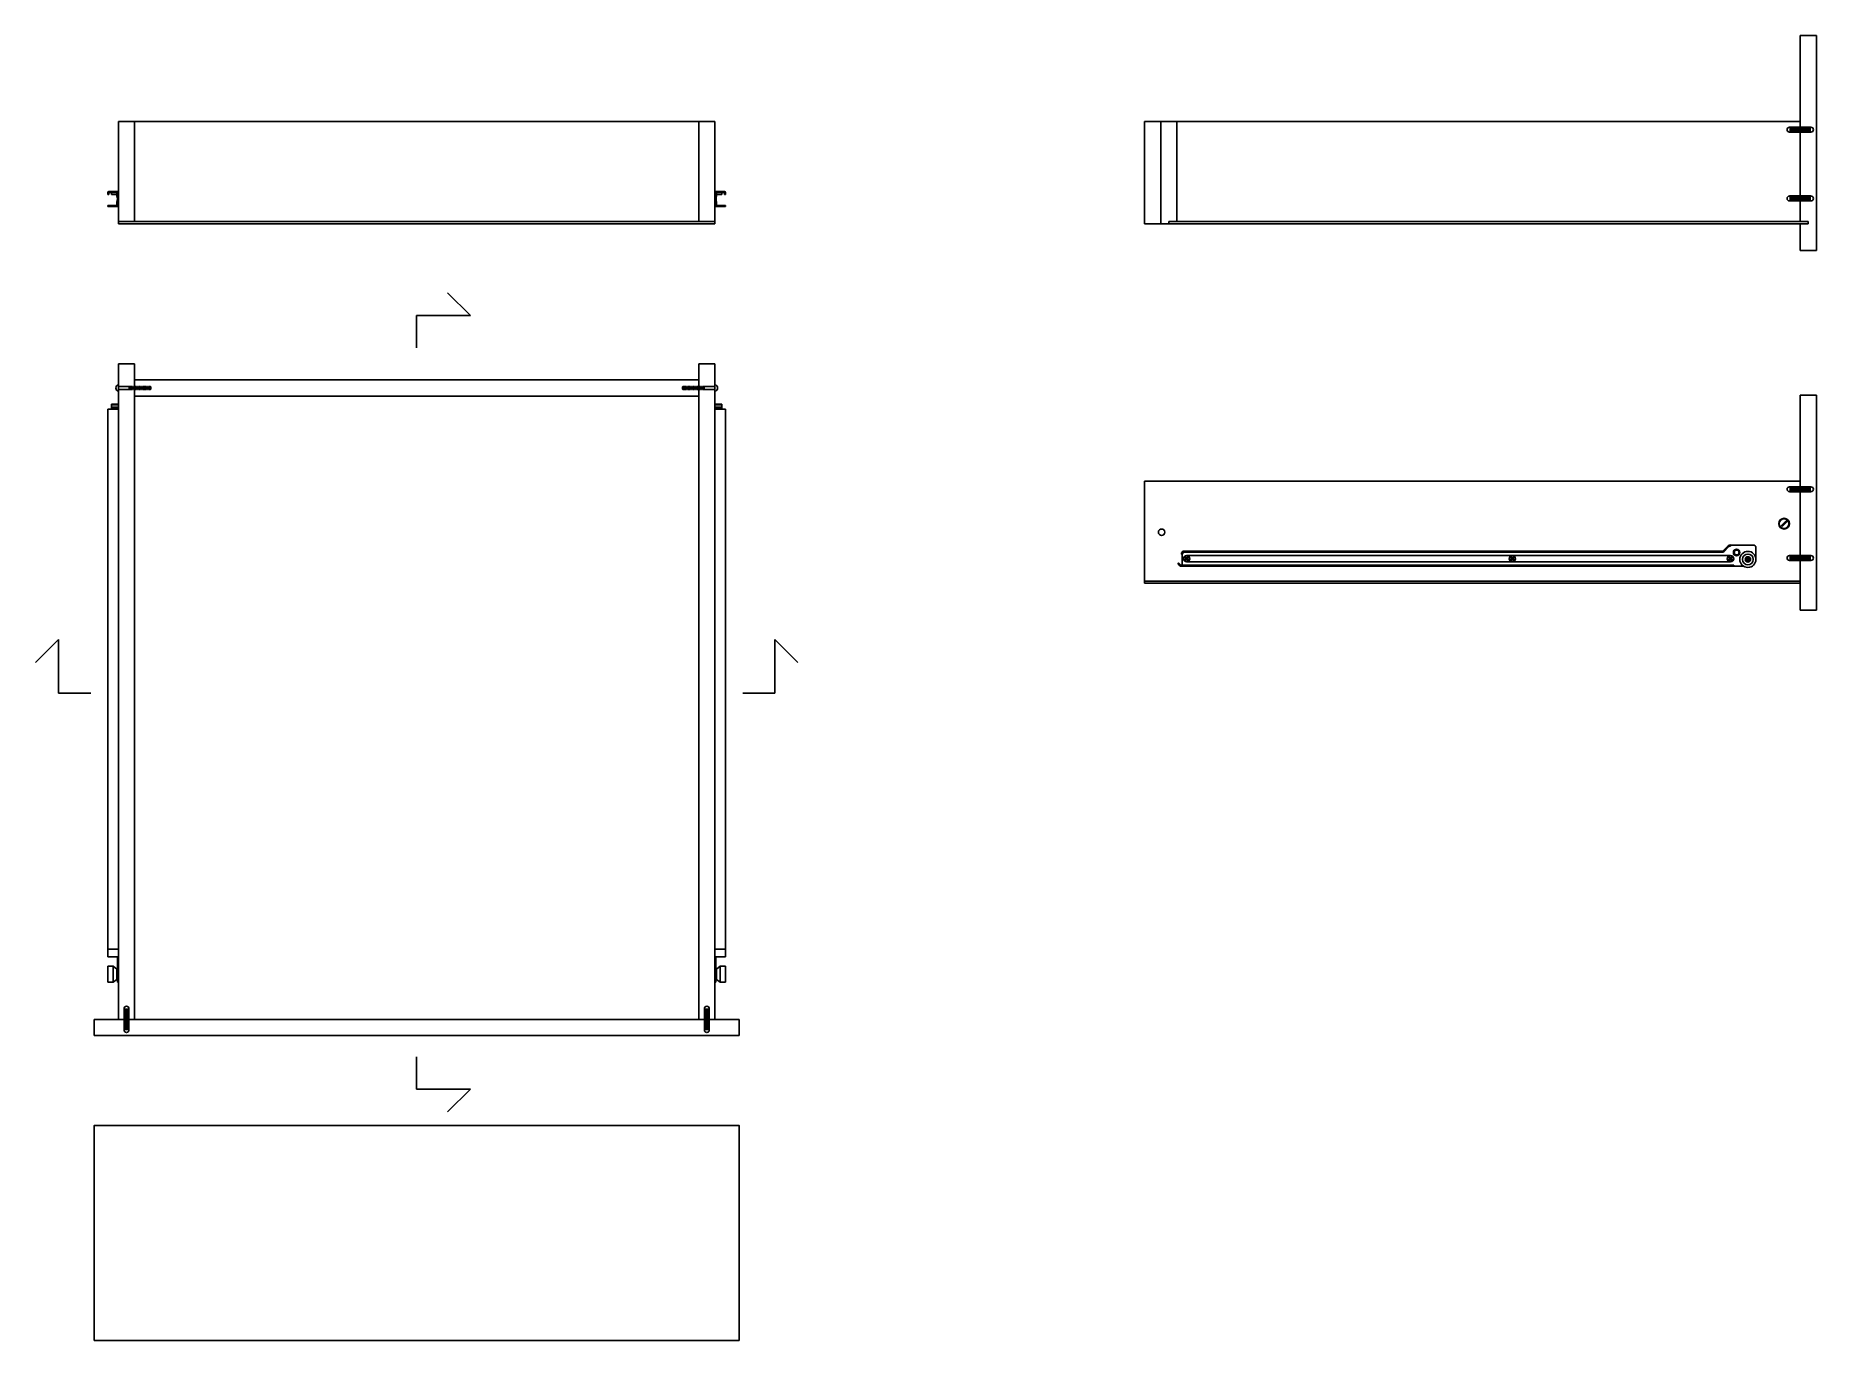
# Model space of a CAD drawing. Header units: millimetres. Extents: x 2475 to 2641, y 1432 to 1553.
import ezdxf

# ---------------------------------------------------------------- set-up
doc = ezdxf.new("R2010")
doc.units = ezdxf.units.MM
for name, color, linetype in [('CASSETTI E ANTE', 150, 'Continuous'), ('CERNIERE E GIUNZIONI', 3, 'Continuous'), ('LINEE DI SEZIONE', 6, 'Continuous')]:
    doc.layers.add(name, color=color, linetype=linetype)

msp = doc.modelspace()

# ---------------------------------------------------------------- linework, layer by layer
at = {"layer": 'CASSETTI E ANTE'}
for p, q in [((2639.27, 1535.72), (2639.27, 1553.02)), ((2639.27, 1553.02), (2640.77, 1553.02)), ((2640.77, 1553.02), (2640.77, 1533.02)), ((2482.78, 1535.52), (2482.78, 1545.02)), ((2482.78, 1545.02), (2538.28, 1545.02)), ((2484.28, 1545.02), (2484.28, 1535.72)), ((2536.78, 1545.02), (2536.78, 1535.72)), ((2538.28, 1545.02), (2538.28, 1535.52)), ((2639.27, 1545.02), (2578.27, 1545.02)), ((2578.27, 1545.02), (2578.27, 1535.52)), ((2579.77, 1545.02), (2579.77, 1535.52)), ((2581.27, 1545.02), (2581.27, 1535.72)), ((2482.78, 1535.72), (2538.28, 1535.72)), ((2482.78, 1535.52), (2538.28, 1535.52)), ((2640.02, 1535.52), (2578.27, 1535.52)), ((2580.52, 1535.72), (2640.02, 1535.72)), ((2580.52, 1535.72), (2580.52, 1535.52)), ((2639.27, 1533.02), (2639.27, 1535.52)), ((2640.02, 1535.72), (2640.02, 1535.52)), ((2640.77, 1533.02), (2639.27, 1533.02)), ((2482.78, 1461.48), (2482.78, 1522.48)), ((2482.78, 1522.48), (2484.28, 1522.48)), ((2484.28, 1522.48), (2484.28, 1461.48)), ((2538.28, 1522.48), (2536.78, 1522.48)), ((2536.78, 1522.48), (2536.78, 1461.48)), ((2538.28, 1461.48), (2538.28, 1522.48)), ((2536.78, 1520.98), (2484.28, 1520.98)), ((2484.28, 1519.48), (2536.78, 1519.48)), ((2639.27, 1499.56), (2639.27, 1519.56)), ((2639.27, 1519.56), (2640.77, 1519.56)), ((2640.77, 1519.56), (2640.77, 1499.56)), ((2639.27, 1511.56), (2578.27, 1511.56)), ((2578.27, 1511.56), (2578.27, 1502.06)), ((2578.27, 1502.26), (2639.27, 1502.26)), ((2639.27, 1502.06), (2578.27, 1502.06)), ((2640.77, 1499.56), (2639.27, 1499.56)), ((2540.53, 1461.48), (2480.53, 1461.48)), ((2480.53, 1461.48), (2480.53, 1459.98)), ((2480.53, 1459.98), (2540.53, 1459.98)), ((2540.53, 1459.98), (2540.53, 1461.48))]:
    msp.add_line(p, q, dxfattribs=at)
msp.add_lwpolyline([(2480.53, 1431.61), (2480.53, 1451.61), (2540.53, 1451.61), (2540.53, 1431.61)], close=True, dxfattribs=at)
at = {"layer": 'CERNIERE E GIUNZIONI'}
for p, q in [((2638.27, 1544.5), (2640.27, 1544.5)), ((2640.27, 1544.47), (2638.27, 1544.47)), ((2640.27, 1544.45), (2638.27, 1544.45)), ((2640.27, 1544.4), (2638.27, 1544.4)), ((2640.27, 1544.32), (2638.27, 1544.32)), ((2640.27, 1544.22), (2638.27, 1544.22)), ((2640.27, 1544.15), (2638.27, 1544.15)), ((2640.27, 1544.1), (2638.27, 1544.1)), ((2640.27, 1544.07), (2638.27, 1544.07)), ((2640.27, 1544.05), (2638.27, 1544.05)), ((2481.78, 1538.42), (2481.78, 1538.23)), ((2481.88, 1538.23), (2481.78, 1538.23)), ((2482.68, 1538.52), (2481.88, 1538.52)), ((2481.88, 1538.33), (2481.88, 1538.23)), ((2481.98, 1538.42), (2482.63, 1538.42)), ((2482.13, 1538.42), (2482.13, 1538.23)), ((2482.13, 1538.23), (2482.63, 1538.23)), ((2482.63, 1538.42), (2482.63, 1538.12)), ((2538.38, 1538.52), (2539.18, 1538.52)), ((2539.08, 1538.42), (2538.43, 1538.42)), ((2538.43, 1538.42), (2538.43, 1538.12)), ((2538.93, 1538.23), (2538.43, 1538.23)), ((2538.93, 1538.42), (2538.93, 1538.23)), ((2539.18, 1538.33), (2539.18, 1538.23)), ((2539.18, 1538.23), (2539.28, 1538.23)), ((2539.28, 1538.42), (2539.28, 1538.23)), ((2640.27, 1538.1), (2638.27, 1538.1)), ((2640.27, 1538.07), (2638.27, 1538.07)), ((2640.27, 1538.05), (2638.27, 1538.05)), ((2640.27, 1538), (2638.27, 1538)), ((2640.27, 1537.92), (2638.27, 1537.92)), ((2640.27, 1537.82), (2638.27, 1537.82)), ((2640.27, 1537.75), (2638.27, 1537.75)), ((2481.78, 1537.21), (2482.63, 1537.21)), ((2481.78, 1537.21), (2481.78, 1537.11)), ((2482.68, 1537.11), (2481.78, 1537.11)), ((2482.63, 1537.21), (2482.63, 1537.52)), ((2538.38, 1537.11), (2539.28, 1537.11)), ((2538.43, 1537.21), (2538.43, 1537.52)), ((2539.28, 1537.21), (2538.43, 1537.21)), ((2539.28, 1537.21), (2539.28, 1537.11)), ((2640.27, 1537.7), (2638.27, 1537.7)), ((2640.27, 1537.67), (2638.27, 1537.67)), ((2638.27, 1537.65), (2640.27, 1537.65)), ((2482.78, 1519.93), (2482.78, 1520.53)), ((2482.78, 1520.38), (2483.78, 1520.38)), ((2482.78, 1520.08), (2483.78, 1520.08)), ((2483.78, 1520.08), (2483.78, 1520.38)), ((2483.78, 1520.38), (2483.83, 1520.38)), ((2485.73, 1520.28), (2483.78, 1520.28)), ((2485.73, 1520.23), (2483.78, 1520.23)), ((2485.73, 1520.18), (2483.78, 1520.18)), ((2483.83, 1520.08), (2483.78, 1520.08)), ((2483.83, 1520.38), (2483.83, 1520.28)), ((2483.83, 1520.08), (2483.83, 1520.18)), ((2483.88, 1520.38), (2483.93, 1520.38)), ((2483.88, 1520.38), (2483.88, 1520.28)), ((2483.88, 1520.08), (2483.88, 1520.18)), ((2483.93, 1520.08), (2483.88, 1520.08)), ((2483.93, 1520.38), (2483.93, 1520.28)), ((2483.93, 1520.08), (2483.93, 1520.18)), ((2483.98, 1520.38), (2484.03, 1520.38)), ((2483.98, 1520.38), (2483.98, 1520.28)), ((2483.98, 1520.08), (2483.98, 1520.18)), ((2484.03, 1520.08), (2483.98, 1520.08)), ((2484.03, 1520.38), (2484.03, 1520.28)), ((2484.03, 1520.08), (2484.03, 1520.18)), ((2484.08, 1520.38), (2484.13, 1520.38)), ((2484.08, 1520.38), (2484.08, 1520.28)), ((2484.08, 1520.08), (2484.08, 1520.18)), ((2484.13, 1520.08), (2484.08, 1520.08)), ((2484.13, 1520.38), (2484.13, 1520.28)), ((2484.13, 1520.08), (2484.13, 1520.18)), ((2484.18, 1520.38), (2484.23, 1520.38)), ((2484.18, 1520.38), (2484.18, 1520.28)), ((2484.18, 1520.08), (2484.18, 1520.18)), ((2484.23, 1520.08), (2484.18, 1520.08)), ((2484.23, 1520.38), (2484.23, 1520.28)), ((2484.23, 1520.08), (2484.23, 1520.18)), ((2484.28, 1520.38), (2484.33, 1520.38)), ((2484.28, 1520.38), (2484.28, 1520.28)), ((2484.28, 1520.08), (2484.28, 1520.18)), ((2484.33, 1520.08), (2484.28, 1520.08)), ((2484.33, 1520.38), (2484.33, 1520.28)), ((2484.33, 1520.08), (2484.33, 1520.18)), ((2484.38, 1520.38), (2484.43, 1520.38)), ((2484.38, 1520.38), (2484.38, 1520.28)), ((2484.38, 1520.08), (2484.38, 1520.18)), ((2484.43, 1520.08), (2484.38, 1520.08)), ((2484.43, 1520.38), (2484.43, 1520.28)), ((2484.43, 1520.08), (2484.43, 1520.18)), ((2484.48, 1520.38), (2484.53, 1520.38)), ((2484.48, 1520.38), (2484.48, 1520.28)), ((2484.48, 1520.08), (2484.48, 1520.18)), ((2484.53, 1520.08), (2484.48, 1520.08)), ((2484.53, 1520.38), (2484.53, 1520.28)), ((2484.53, 1520.08), (2484.53, 1520.18)), ((2484.58, 1520.38), (2484.63, 1520.38)), ((2484.58, 1520.38), (2484.58, 1520.28)), ((2484.58, 1520.08), (2484.58, 1520.18)), ((2484.63, 1520.08), (2484.58, 1520.08)), ((2484.63, 1520.38), (2484.63, 1520.28)), ((2484.63, 1520.08), (2484.63, 1520.18)), ((2484.68, 1520.38), (2484.73, 1520.38)), ((2484.68, 1520.38), (2484.68, 1520.28)), ((2484.68, 1520.08), (2484.68, 1520.18)), ((2484.73, 1520.08), (2484.68, 1520.08)), ((2484.73, 1520.38), (2484.73, 1520.28)), ((2484.73, 1520.08), (2484.73, 1520.18)), ((2484.78, 1520.38), (2484.83, 1520.38)), ((2484.78, 1520.38), (2484.78, 1520.28)), ((2484.78, 1520.08), (2484.78, 1520.18)), ((2484.83, 1520.08), (2484.78, 1520.08)), ((2484.83, 1520.38), (2484.83, 1520.28)), ((2484.83, 1520.08), (2484.83, 1520.18)), ((2484.88, 1520.38), (2484.93, 1520.38)), ((2484.88, 1520.38), (2484.88, 1520.28)), ((2484.88, 1520.08), (2484.88, 1520.18)), ((2484.93, 1520.08), (2484.88, 1520.08)), ((2484.93, 1520.38), (2484.93, 1520.28)), ((2484.93, 1520.08), (2484.93, 1520.18)), ((2484.98, 1520.38), (2485.03, 1520.38)), ((2484.98, 1520.38), (2484.98, 1520.28)), ((2484.98, 1520.08), (2484.98, 1520.18)), ((2485.03, 1520.08), (2484.98, 1520.08)), ((2485.03, 1520.38), (2485.03, 1520.28)), ((2485.03, 1520.08), (2485.03, 1520.18)), ((2485.08, 1520.38), (2485.13, 1520.38)), ((2485.08, 1520.38), (2485.08, 1520.28)), ((2485.08, 1520.08), (2485.08, 1520.18)), ((2485.13, 1520.08), (2485.08, 1520.08)), ((2485.13, 1520.38), (2485.13, 1520.28)), ((2485.13, 1520.08), (2485.13, 1520.18)), ((2485.18, 1520.38), (2485.23, 1520.38)), ((2485.18, 1520.38), (2485.18, 1520.28)), ((2485.18, 1520.08), (2485.18, 1520.18)), ((2485.23, 1520.08), (2485.18, 1520.08)), ((2485.23, 1520.38), (2485.23, 1520.28)), ((2485.23, 1520.08), (2485.23, 1520.18)), ((2485.28, 1520.38), (2485.33, 1520.38)), ((2485.28, 1520.38), (2485.28, 1520.28)), ((2485.28, 1520.08), (2485.28, 1520.18)), ((2485.33, 1520.08), (2485.28, 1520.08)), ((2485.33, 1520.38), (2485.33, 1520.28)), ((2485.33, 1520.08), (2485.33, 1520.18)), ((2485.38, 1520.38), (2485.43, 1520.38)), ((2485.38, 1520.38), (2485.38, 1520.28)), ((2485.38, 1520.08), (2485.38, 1520.18)), ((2485.43, 1520.08), (2485.38, 1520.08)), ((2485.43, 1520.38), (2485.43, 1520.28)), ((2485.43, 1520.08), (2485.43, 1520.18)), ((2485.48, 1520.38), (2485.53, 1520.38)), ((2485.48, 1520.38), (2485.48, 1520.28)), ((2485.48, 1520.08), (2485.48, 1520.18)), ((2485.53, 1520.08), (2485.48, 1520.08)), ((2485.53, 1520.38), (2485.53, 1520.28)), ((2485.53, 1520.08), (2485.53, 1520.18)), ((2485.58, 1520.38), (2485.63, 1520.38)), ((2485.58, 1520.38), (2485.58, 1520.28)), ((2485.58, 1520.08), (2485.58, 1520.18)), ((2485.63, 1520.08), (2485.58, 1520.08)), ((2485.63, 1520.38), (2485.63, 1520.28)), ((2485.63, 1520.08), (2485.63, 1520.18)), ((2485.68, 1520.38), (2485.73, 1520.38)), ((2485.68, 1520.38), (2485.68, 1520.28)), ((2485.68, 1520.08), (2485.68, 1520.18)), ((2485.73, 1520.08), (2485.68, 1520.08)), ((2485.73, 1520.38), (2485.78, 1520.33)), ((2485.73, 1520.38), (2485.73, 1520.08)), ((2485.73, 1520.08), (2485.78, 1520.13)), ((2485.78, 1520.33), (2485.78, 1520.13)), ((2535.33, 1520.38), (2535.28, 1520.33)), ((2535.28, 1520.33), (2535.28, 1520.13)), ((2535.33, 1520.08), (2535.28, 1520.13)), ((2535.38, 1520.38), (2535.33, 1520.38)), ((2535.33, 1520.38), (2535.33, 1520.08)), ((2535.33, 1520.28), (2537.28, 1520.28)), ((2535.33, 1520.23), (2537.28, 1520.23)), ((2535.33, 1520.18), (2537.28, 1520.18)), ((2535.33, 1520.08), (2535.38, 1520.08)), ((2535.38, 1520.38), (2535.38, 1520.28)), ((2535.38, 1520.08), (2535.38, 1520.18)), ((2535.48, 1520.38), (2535.43, 1520.38)), ((2535.43, 1520.38), (2535.43, 1520.28)), ((2535.43, 1520.08), (2535.43, 1520.18)), ((2535.43, 1520.08), (2535.48, 1520.08)), ((2535.48, 1520.38), (2535.48, 1520.28)), ((2535.48, 1520.08), (2535.48, 1520.18)), ((2535.58, 1520.38), (2535.53, 1520.38)), ((2535.53, 1520.38), (2535.53, 1520.28)), ((2535.53, 1520.08), (2535.53, 1520.18)), ((2535.53, 1520.08), (2535.58, 1520.08)), ((2535.58, 1520.38), (2535.58, 1520.28)), ((2535.58, 1520.08), (2535.58, 1520.18)), ((2535.68, 1520.38), (2535.63, 1520.38)), ((2535.63, 1520.38), (2535.63, 1520.28)), ((2535.63, 1520.08), (2535.63, 1520.18)), ((2535.63, 1520.08), (2535.68, 1520.08)), ((2535.68, 1520.38), (2535.68, 1520.28)), ((2535.68, 1520.08), (2535.68, 1520.18)), ((2535.78, 1520.38), (2535.73, 1520.38)), ((2535.73, 1520.38), (2535.73, 1520.28)), ((2535.73, 1520.08), (2535.73, 1520.18)), ((2535.73, 1520.08), (2535.78, 1520.08)), ((2535.78, 1520.38), (2535.78, 1520.28)), ((2535.78, 1520.08), (2535.78, 1520.18)), ((2535.88, 1520.38), (2535.83, 1520.38)), ((2535.83, 1520.38), (2535.83, 1520.28)), ((2535.83, 1520.08), (2535.83, 1520.18)), ((2535.83, 1520.08), (2535.88, 1520.08)), ((2535.88, 1520.38), (2535.88, 1520.28)), ((2535.88, 1520.08), (2535.88, 1520.18)), ((2535.98, 1520.38), (2535.93, 1520.38)), ((2535.93, 1520.38), (2535.93, 1520.28)), ((2535.93, 1520.08), (2535.93, 1520.18)), ((2535.93, 1520.08), (2535.98, 1520.08)), ((2535.98, 1520.38), (2535.98, 1520.28)), ((2535.98, 1520.08), (2535.98, 1520.18)), ((2536.08, 1520.38), (2536.03, 1520.38)), ((2536.03, 1520.38), (2536.03, 1520.28)), ((2536.03, 1520.08), (2536.03, 1520.18)), ((2536.03, 1520.08), (2536.08, 1520.08)), ((2536.08, 1520.38), (2536.08, 1520.28)), ((2536.08, 1520.08), (2536.08, 1520.18)), ((2536.18, 1520.38), (2536.13, 1520.38)), ((2536.13, 1520.38), (2536.13, 1520.28)), ((2536.13, 1520.08), (2536.13, 1520.18)), ((2536.13, 1520.08), (2536.18, 1520.08)), ((2536.18, 1520.38), (2536.18, 1520.28)), ((2536.18, 1520.08), (2536.18, 1520.18)), ((2536.28, 1520.38), (2536.23, 1520.38)), ((2536.23, 1520.38), (2536.23, 1520.28)), ((2536.23, 1520.08), (2536.23, 1520.18)), ((2536.23, 1520.08), (2536.28, 1520.08)), ((2536.28, 1520.38), (2536.28, 1520.28)), ((2536.28, 1520.08), (2536.28, 1520.18)), ((2536.38, 1520.38), (2536.33, 1520.38)), ((2536.33, 1520.38), (2536.33, 1520.28)), ((2536.33, 1520.08), (2536.33, 1520.18)), ((2536.33, 1520.08), (2536.38, 1520.08)), ((2536.38, 1520.38), (2536.38, 1520.28)), ((2536.38, 1520.08), (2536.38, 1520.18)), ((2536.48, 1520.38), (2536.43, 1520.38)), ((2536.43, 1520.38), (2536.43, 1520.28)), ((2536.43, 1520.08), (2536.43, 1520.18)), ((2536.43, 1520.08), (2536.48, 1520.08)), ((2536.48, 1520.38), (2536.48, 1520.28)), ((2536.48, 1520.08), (2536.48, 1520.18)), ((2536.58, 1520.38), (2536.53, 1520.38)), ((2536.53, 1520.38), (2536.53, 1520.28)), ((2536.53, 1520.08), (2536.53, 1520.18)), ((2536.53, 1520.08), (2536.58, 1520.08)), ((2536.58, 1520.38), (2536.58, 1520.28)), ((2536.58, 1520.08), (2536.58, 1520.18)), ((2536.68, 1520.38), (2536.63, 1520.38)), ((2536.63, 1520.38), (2536.63, 1520.28)), ((2536.63, 1520.08), (2536.63, 1520.18)), ((2536.63, 1520.08), (2536.68, 1520.08)), ((2536.68, 1520.38), (2536.68, 1520.28)), ((2536.68, 1520.08), (2536.68, 1520.18)), ((2536.78, 1520.38), (2536.73, 1520.38)), ((2536.73, 1520.38), (2536.73, 1520.28)), ((2536.73, 1520.08), (2536.73, 1520.18)), ((2536.73, 1520.08), (2536.78, 1520.08)), ((2536.78, 1520.38), (2536.78, 1520.28)), ((2536.78, 1520.08), (2536.78, 1520.18)), ((2536.88, 1520.38), (2536.83, 1520.38)), ((2536.83, 1520.38), (2536.83, 1520.28)), ((2536.83, 1520.08), (2536.83, 1520.18)), ((2536.83, 1520.08), (2536.88, 1520.08)), ((2536.88, 1520.38), (2536.88, 1520.28)), ((2536.88, 1520.08), (2536.88, 1520.18)), ((2536.98, 1520.38), (2536.93, 1520.38)), ((2536.93, 1520.38), (2536.93, 1520.28)), ((2536.93, 1520.08), (2536.93, 1520.18)), ((2536.93, 1520.08), (2536.98, 1520.08)), ((2536.98, 1520.38), (2536.98, 1520.28)), ((2536.98, 1520.08), (2536.98, 1520.18)), ((2537.08, 1520.38), (2537.03, 1520.38)), ((2537.03, 1520.38), (2537.03, 1520.28)), ((2537.03, 1520.08), (2537.03, 1520.18)), ((2537.03, 1520.08), (2537.08, 1520.08)), ((2537.08, 1520.38), (2537.08, 1520.28)), ((2537.08, 1520.08), (2537.08, 1520.18)), ((2537.18, 1520.38), (2537.13, 1520.38)), ((2537.13, 1520.38), (2537.13, 1520.28)), ((2537.13, 1520.08), (2537.13, 1520.18)), ((2537.13, 1520.08), (2537.18, 1520.08)), ((2537.18, 1520.38), (2537.18, 1520.28)), ((2537.18, 1520.08), (2537.18, 1520.18)), ((2537.28, 1520.38), (2537.23, 1520.38)), ((2537.23, 1520.38), (2537.23, 1520.28)), ((2537.23, 1520.08), (2537.23, 1520.18)), ((2537.23, 1520.08), (2537.28, 1520.08)), ((2538.28, 1520.38), (2537.28, 1520.38)), ((2537.28, 1520.08), (2537.28, 1520.38)), ((2538.28, 1520.08), (2537.28, 1520.08)), ((2538.28, 1519.93), (2538.28, 1520.53)), ((2538.28, 1519.93), (2538.28, 1520.53)), ((2481.78, 1467.3), (2481.78, 1518.25)), ((2481.78, 1518.25), (2482.78, 1518.25)), ((2482.13, 1518.25), (2482.13, 1518.72)), ((2482.78, 1518.72), (2482.13, 1518.72)), ((2482.78, 1518.65), (2482.13, 1518.65)), ((2482.78, 1518.44), (2482.13, 1518.44)), ((2482.13, 1518.39), (2482.78, 1518.39)), ((2482.78, 1464.93), (2482.78, 1518.72)), ((2538.28, 1518.72), (2538.93, 1518.72)), ((2538.28, 1464.93), (2538.28, 1518.72)), ((2538.28, 1518.65), (2538.93, 1518.65)), ((2538.28, 1518.44), (2538.93, 1518.44)), ((2538.93, 1518.39), (2538.28, 1518.39)), ((2539.28, 1518.25), (2538.28, 1518.25)), ((2538.93, 1518.25), (2538.93, 1518.72)), ((2539.28, 1467.3), (2539.28, 1518.25)), ((2638.27, 1511.03), (2640.27, 1511.03)), ((2640.27, 1511.01), (2638.27, 1511.01)), ((2640.27, 1510.98), (2638.27, 1510.98)), ((2640.27, 1510.93), (2638.27, 1510.93)), ((2640.27, 1510.86), (2638.27, 1510.86)), ((2640.27, 1510.76), (2638.27, 1510.76)), ((2640.27, 1510.68), (2638.27, 1510.68)), ((2640.27, 1510.63), (2638.27, 1510.63)), ((2640.27, 1510.61), (2638.27, 1510.61)), ((2640.27, 1510.58), (2638.27, 1510.58)), ((2638.08, 1507.91), (2637.96, 1507.86)), ((2638.08, 1507.91), (2638.03, 1507.79)), ((2637.57, 1507.47), (2637.91, 1507.81)), ((2637.64, 1507.4), (2637.98, 1507.74)), ((2637.96, 1507.86), (2638.03, 1507.79)), ((2581.68, 1504.81), (2581.82, 1505.06)), ((2581.77, 1504.76), (2581.68, 1504.81)), ((2581.88, 1504.96), (2581.77, 1504.76)), ((2581.77, 1504.76), (2581.77, 1503.74)), ((2632.08, 1505.06), (2581.82, 1505.06)), ((2632.08, 1504.96), (2581.88, 1504.96)), ((2632.78, 1504.65), (2582.18, 1504.65)), ((2632.57, 1505.55), (2632.08, 1505.06)), ((2632.08, 1504.96), (2632.15, 1504.99)), ((2632.15, 1504.99), (2632.64, 1505.48)), ((2632.77, 1505.62), (2634.9, 1505.62)), ((2632.77, 1505.62), (2632.77, 1505.52)), ((2635.15, 1505.37), (2635.15, 1504.28)), ((2640.27, 1504.63), (2638.27, 1504.63)), ((2640.27, 1504.61), (2638.27, 1504.61)), ((2640.27, 1504.58), (2638.27, 1504.58)), ((2581.42, 1503.96), (2581.35, 1503.89)), ((2581.35, 1503.89), (2581.59, 1503.64)), ((2581.63, 1503.74), (2581.42, 1503.96)), ((2634, 1503.64), (2581.59, 1503.64)), ((2633.08, 1503.74), (2581.63, 1503.74)), ((2582.08, 1504.53), (2582.01, 1504.46)), ((2582.01, 1504.46), (2582.11, 1504.35)), ((2582.01, 1504.46), (2582.18, 1504.35)), ((2582.01, 1504.24), (2582.11, 1504.35)), ((2582.01, 1504.24), (2582.18, 1504.35)), ((2582.08, 1504.17), (2582.01, 1504.24)), ((2582.08, 1504.53), (2582.18, 1504.42)), ((2582.18, 1504.35), (2582.08, 1504.53)), ((2582.08, 1504.17), (2582.18, 1504.35)), ((2582.08, 1504.17), (2582.18, 1504.28)), ((2582.11, 1504.35), (2582.18, 1504.35)), ((2582.18, 1504.42), (2582.29, 1504.53)), ((2582.18, 1504.35), (2582.29, 1504.53)), ((2582.18, 1504.35), (2582.36, 1504.46)), ((2582.18, 1504.28), (2582.18, 1504.42)), ((2582.29, 1504.17), (2582.18, 1504.35)), ((2582.18, 1504.35), (2582.36, 1504.24)), ((2582.18, 1504.35), (2582.25, 1504.35)), ((2582.18, 1504.28), (2582.29, 1504.17)), ((2582.18, 1504.05), (2632.78, 1504.05)), ((2582.25, 1504.35), (2582.36, 1504.46)), ((2582.25, 1504.35), (2582.36, 1504.24)), ((2582.29, 1504.53), (2582.36, 1504.46)), ((2582.29, 1504.17), (2582.36, 1504.24)), ((2612.38, 1504.53), (2612.31, 1504.46)), ((2612.31, 1504.46), (2612.41, 1504.35)), ((2612.31, 1504.46), (2612.48, 1504.35)), ((2612.31, 1504.24), (2612.41, 1504.35)), ((2612.31, 1504.24), (2612.48, 1504.35)), ((2612.38, 1504.17), (2612.31, 1504.24)), ((2612.38, 1504.53), (2612.48, 1504.42)), ((2612.48, 1504.35), (2612.38, 1504.53)), ((2612.38, 1504.17), (2612.48, 1504.35)), ((2612.38, 1504.17), (2612.48, 1504.28)), ((2612.41, 1504.35), (2612.48, 1504.35)), ((2612.48, 1504.42), (2612.59, 1504.53)), ((2612.48, 1504.35), (2612.59, 1504.53)), ((2612.48, 1504.35), (2612.66, 1504.46)), ((2612.48, 1504.28), (2612.48, 1504.42)), ((2612.59, 1504.17), (2612.48, 1504.35)), ((2612.48, 1504.35), (2612.66, 1504.24)), ((2612.48, 1504.35), (2612.55, 1504.35)), ((2612.48, 1504.28), (2612.59, 1504.17)), ((2612.55, 1504.35), (2612.66, 1504.46)), ((2612.55, 1504.35), (2612.66, 1504.24)), ((2612.59, 1504.53), (2612.66, 1504.46)), ((2612.59, 1504.17), (2612.66, 1504.24)), ((2632.68, 1504.53), (2632.61, 1504.46)), ((2632.61, 1504.46), (2632.71, 1504.35)), ((2632.61, 1504.46), (2632.78, 1504.35)), ((2632.61, 1504.24), (2632.71, 1504.35)), ((2632.61, 1504.24), (2632.78, 1504.35)), ((2632.68, 1504.17), (2632.61, 1504.24)), ((2632.68, 1504.53), (2632.78, 1504.42)), ((2632.78, 1504.35), (2632.68, 1504.53)), ((2632.68, 1504.17), (2632.78, 1504.35)), ((2632.68, 1504.17), (2632.78, 1504.28)), ((2632.71, 1504.35), (2632.78, 1504.35)), ((2632.78, 1504.42), (2632.89, 1504.53)), ((2632.78, 1504.35), (2632.89, 1504.53)), ((2632.78, 1504.35), (2632.96, 1504.46)), ((2632.78, 1504.28), (2632.78, 1504.42)), ((2632.89, 1504.17), (2632.78, 1504.35)), ((2632.78, 1504.35), (2632.96, 1504.24)), ((2632.78, 1504.35), (2632.85, 1504.35)), ((2632.78, 1504.28), (2632.89, 1504.17)), ((2632.85, 1504.35), (2632.96, 1504.46)), ((2632.85, 1504.35), (2632.96, 1504.24)), ((2632.89, 1504.53), (2632.96, 1504.46)), ((2632.89, 1504.17), (2632.96, 1504.24)), ((2633.08, 1503.64), (2633.08, 1503.74)), ((2640.27, 1504.53), (2638.27, 1504.53)), ((2640.27, 1504.46), (2638.27, 1504.46)), ((2640.27, 1504.36), (2638.27, 1504.36)), ((2640.27, 1504.28), (2638.27, 1504.28)), ((2640.27, 1504.23), (2638.27, 1504.23)), ((2640.27, 1504.21), (2638.27, 1504.21)), ((2638.27, 1504.18), (2640.27, 1504.18)), ((2482.78, 1468), (2481.78, 1468)), ((2481.78, 1467.3), (2482.78, 1467.3)), ((2482.68, 1464.93), (2482.68, 1467.3)), ((2538.28, 1468), (2539.28, 1468)), ((2539.28, 1467.3), (2538.28, 1467.3)), ((2538.38, 1464.93), (2538.38, 1467.3)), ((2481.78, 1466.43), (2481.78, 1464.93)), ((2482.28, 1466.43), (2481.78, 1466.43)), ((2481.78, 1464.93), (2482.28, 1464.93)), ((2482.28, 1464.93), (2482.28, 1466.43)), ((2482.28, 1466.43), (2482.63, 1466.15)), ((2482.28, 1464.93), (2482.63, 1465.2)), ((2482.63, 1466.15), (2482.63, 1465.2)), ((2482.68, 1465.78), (2482.63, 1465.78)), ((2482.63, 1465.58), (2482.68, 1465.58)), ((2482.78, 1464.93), (2482.68, 1464.93)), ((2538.28, 1464.93), (2538.38, 1464.93)), ((2538.38, 1465.78), (2538.43, 1465.78)), ((2538.43, 1465.58), (2538.38, 1465.58)), ((2538.78, 1466.43), (2538.43, 1466.15)), ((2538.43, 1466.15), (2538.43, 1465.2)), ((2538.78, 1464.93), (2538.43, 1465.2)), ((2538.78, 1464.93), (2538.78, 1466.43)), ((2538.78, 1466.43), (2539.28, 1466.43)), ((2539.28, 1464.93), (2538.78, 1464.93)), ((2539.28, 1466.43), (2539.28, 1464.93)), ((2483.31, 1460.48), (2483.31, 1462.48)), ((2483.33, 1460.48), (2483.33, 1462.48)), ((2483.36, 1460.48), (2483.36, 1462.48)), ((2483.41, 1460.48), (2483.41, 1462.48)), ((2483.48, 1460.48), (2483.48, 1462.48)), ((2483.58, 1460.48), (2483.58, 1462.48)), ((2483.66, 1460.48), (2483.66, 1462.48)), ((2483.71, 1460.48), (2483.71, 1462.48)), ((2483.73, 1460.48), (2483.73, 1462.48)), ((2483.76, 1462.48), (2483.76, 1460.48)), ((2537.31, 1462.48), (2537.31, 1460.48)), ((2537.33, 1460.48), (2537.33, 1462.48)), ((2537.36, 1460.48), (2537.36, 1462.48)), ((2537.41, 1460.48), (2537.41, 1462.48)), ((2537.48, 1460.48), (2537.48, 1462.48)), ((2537.58, 1460.48), (2537.58, 1462.48)), ((2537.66, 1460.48), (2537.66, 1462.48)), ((2537.71, 1460.48), (2537.71, 1462.48)), ((2537.73, 1460.48), (2537.73, 1462.48)), ((2537.76, 1460.48), (2537.76, 1462.48))]:
    msp.add_line(p, q, dxfattribs=at)
for centre, radius in [((2637.77, 1507.61), 0.5), ((2637.77, 1507.61), 0.45), ((2579.85, 1506.81), 0.3), ((2582.18, 1504.35), 0.3), ((2612.48, 1504.35), 0.3), ((2632.78, 1504.35), 0.3), ((2633.35, 1504.92), 0.3), ((2633.35, 1504.92), 0.225), ((2634.4, 1504.28), 0.75), ((2634.4, 1504.28), 0.5), ((2634.4, 1504.28), 0.25), ((2634.4, 1504.28), 0.15), ((2634.4, 1504.28), 0.05)]:
    msp.add_circle(centre, radius, dxfattribs=at)
for centre, radius, start, end in [((2638.27, 1544.27), 0.225, 90, 270), ((2640.27, 1544.27), 0.225, 270, 90), ((2481.88, 1538.42), 0.1, 90, 180), ((2481.98, 1538.32), 0.1, 90, 180), ((2481.76, 1537.82), 0.925, 341.0754, 18.9246), ((2482.68, 1538.42), 0.1, 0, 90), ((2538.38, 1538.42), 0.1, 90, 180), ((2539.31, 1537.82), 0.925, 161.0754, 198.9246), ((2539.08, 1538.32), 0.1, 0, 90), ((2539.18, 1538.42), 0.1, 0, 90), ((2638.27, 1537.87), 0.225, 90, 270), ((2640.27, 1537.87), 0.225, 270, 90), ((2482.68, 1537.21), 0.1, 270, 0), ((2538.38, 1537.21), 0.1, 180, 270), ((2482.84, 1520.23), 0.305, 100.3889, 259.6111), ((2538.23, 1520.23), 0.305, 280.3889, 79.6111), ((2538.23, 1520.23), 0.305, 280.3889, 79.6111), ((2638.27, 1510.81), 0.225, 90, 270), ((2640.27, 1510.81), 0.225, 270, 90), ((2637.61, 1507.44), 0.05, 135, 315), ((2637.94, 1507.78), 0.05, 315, 135), ((2632.78, 1505.3), 0.328, 90.7831, 129.728), ((2632.76, 1505.33), 0.191, 87.185, 130.9165), ((2634.9, 1505.37), 0.25, 0, 90), ((2638.27, 1504.41), 0.225, 90, 270), ((2640.27, 1504.41), 0.225, 270, 90), ((2483.53, 1462.48), 0.225, 0, 180), ((2537.53, 1462.48), 0.225, 0, 180), ((2483.53, 1460.48), 0.225, 180, 0), ((2537.53, 1460.48), 0.225, 180, 0)]:
    msp.add_arc(centre, radius, start, end, dxfattribs=at)
at = {"layer": 'LINEE DI SEZIONE'}
for p, q in [((2515.53, 1526.98), (2513.41, 1529.1)), ((2510.53, 1526.98), (2510.53, 1523.98)), ((2510.53, 1526.98), (2515.53, 1526.98)), ((2477.2, 1496.82), (2475.07, 1494.7)), ((2477.2, 1491.82), (2477.2, 1496.82)), ((2543.87, 1491.82), (2543.87, 1496.82)), ((2543.87, 1496.82), (2545.99, 1494.7)), ((2477.2, 1491.82), (2480.2, 1491.82)), ((2543.87, 1491.82), (2540.87, 1491.82)), ((2510.53, 1454.98), (2510.53, 1457.98)), ((2510.53, 1454.98), (2515.53, 1454.98)), ((2515.53, 1454.98), (2513.41, 1452.86))]:
    msp.add_line(p, q, dxfattribs=at)

doc.saveas('drawing.dxf')
